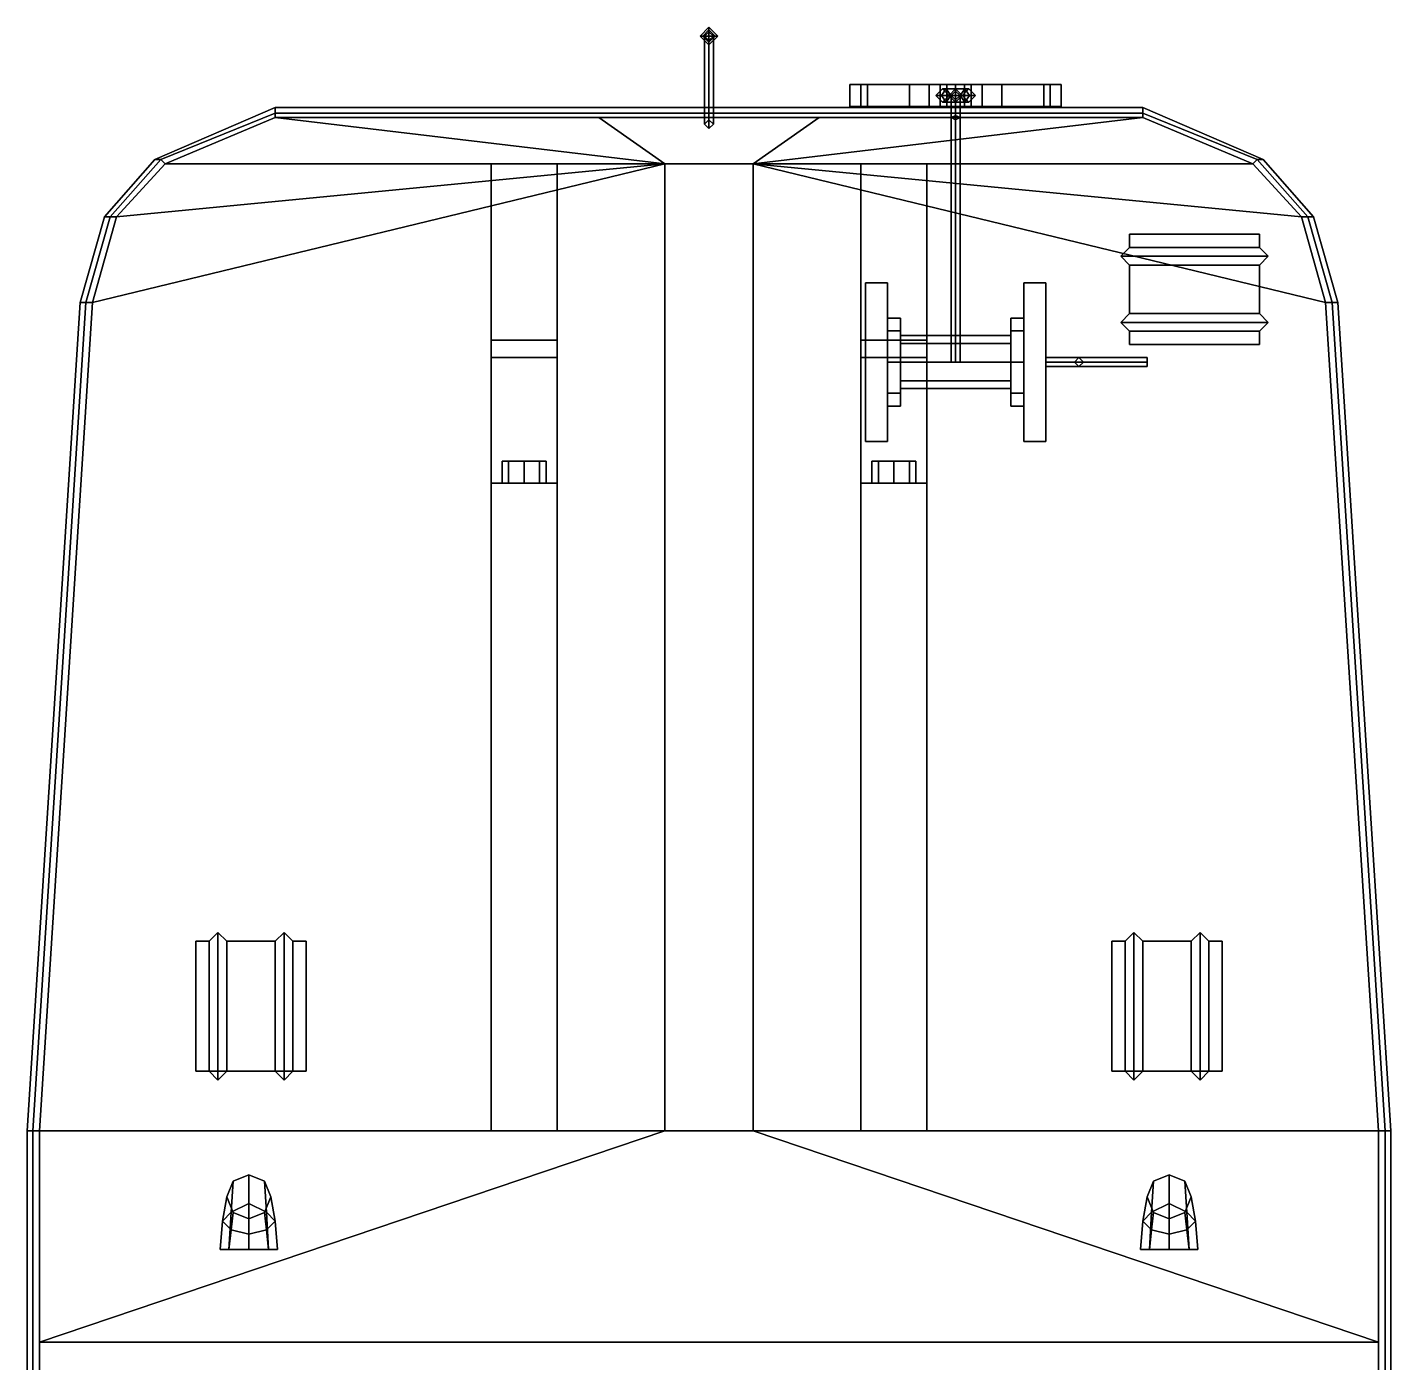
# Model space of a CAD drawing. Extents: x -3.1 to 3.1, y -9 to 10.
# Drawn here: x -3.1 to 3.1, y 3.9 to 9.96 of the extents above; entities that cross this region are included whole.
import ezdxf

# ---------------------------------------------------------------- set-up
doc = ezdxf.new("R2010")
doc.units = 0
doc.layers.get('0').update_dxf_attribs({"linetype": 'CONTINUOUS'})

msp = doc.modelspace()

# ---------------------------------------------------------------- linework, layer by layer
for points in [[(0, 9.9483, 4.1983), (0, 9.96, 4.17), (-0.04, 9.92, 4.17), (-0.0283, 9.92, 4.1983)], [(0, 9.96, 4.17), (0, 9.9483, 4.1417), (-0.0283, 9.92, 4.1417), (-0.04, 9.92, 4.17)], [(-0.0283, 9.92, 4.1983), (-0.04, 9.92, 4.17), (0, 9.88, 4.17), (0, 9.8917, 4.1983)], [(-0.04, 9.92, 4.17), (-0.0283, 9.92, 4.1417), (0, 9.8917, 4.1417), (0, 9.88, 4.17)], [(0, 9.92, 4.21), (0, 9.9483, 4.1983), (-0.0283, 9.92, 4.1983), (0, 9.92, 4.21)], [(0, 9.9483, 4.1417), (0, 9.92, 4.13), (0, 9.92, 4.13), (-0.0283, 9.92, 4.1417)], [(0, 9.92, 4.21), (-0.0283, 9.92, 4.1983), (0, 9.8917, 4.1983), (0, 9.92, 4.21)], [(-0.0283, 9.92, 4.1417), (0, 9.92, 4.13), (0, 9.92, 4.13), (0, 9.8917, 4.1417)], [(0, 9.54, 1.99), (-0.02, 9.52, 1.99), (-0.02, 9.92, 4.14), (0, 9.94, 4.14)], [(-0.02, 9.52, 1.99), (0, 9.5, 1.99), (0, 9.9, 4.14), (-0.02, 9.92, 4.14)], [(0.0283, 9.92, 4.1983), (0.04, 9.92, 4.17), (0, 9.96, 4.17), (0, 9.9483, 4.1983)], [(0.04, 9.92, 4.17), (0.0283, 9.92, 4.1417), (0, 9.9483, 4.1417), (0, 9.96, 4.17)], [(0, 9.92, 4.21), (0.0283, 9.92, 4.1983), (0, 9.9483, 4.1983), (0, 9.92, 4.21)], [(0.0283, 9.92, 4.1417), (0, 9.92, 4.13), (0, 9.92, 4.13), (0, 9.9483, 4.1417)], [(0.02, 9.52, 1.99), (0, 9.54, 1.99), (0, 9.94, 4.14), (0.02, 9.92, 4.14)], [(0, 9.5, 1.99), (0.02, 9.52, 1.99), (0.02, 9.92, 4.14), (0, 9.9, 4.14)], [(0, 9.92, 4.21), (0, 9.8917, 4.1983), (0.0283, 9.92, 4.1983), (0, 9.92, 4.21)], [(0, 9.8917, 4.1983), (0, 9.88, 4.17), (0.04, 9.92, 4.17), (0.0283, 9.92, 4.1983)], [(0, 9.88, 4.17), (0, 9.8917, 4.1417), (0.0283, 9.92, 4.1417), (0.04, 9.92, 4.17)], [(0, 9.8917, 4.1417), (0, 9.92, 4.13), (0, 9.92, 4.13), (0.0283, 9.92, 4.1417)], [(0.69, 9.7, 0.13), (1, 9.7, -0.04), (0.72, 9.7, -0.06), (0.64, 9.7, 0.13)], [(0.64, 9.6, 0.13), (0.69, 9.6, 0.13), (0.69, 9.7, 0.13), (0.64, 9.7, 0.13)], [(0.64, 9.7, 0.13), (0.72, 9.7, -0.06), (0.72, 9.6, -0.06), (0.64, 9.6, 0.13)], [(0.69, 9.6, 0.13), (1, 9.6, -0.04), (1, 9.7, -0.04), (0.69, 9.7, 0.13)], [(1, 9.7, -0.04), (1.12, 9.7, -0.23), (0.91, 9.7, -0.19), (0.72, 9.7, -0.06)], [(0.72, 9.7, -0.06), (0.91, 9.7, -0.19), (0.91, 9.6, -0.19), (0.72, 9.6, -0.06)], [(0.91, 9.7, -0.19), (1.12, 9.7, -0.23), (1.12, 9.6, -0.23), (0.91, 9.6, -0.19)], [(1.05, 9.7, 0.06), (1.12, 9.7, -0.23), (1.12, 9.7, -0.23), (1, 9.7, -0.04)], [(1, 9.6, -0.04), (1.05, 9.6, 0.06), (1.05, 9.7, 0.06), (1, 9.7, -0.04)], [(1.0776, 9.68, 1.0976), (1.0564, 9.65, 1.0764), (1.03, 9.65, 1.14), (1.06, 9.68, 1.14)], [(1.06, 9.68, 1.14), (1.03, 9.65, 1.14), (1.0564, 9.65, 1.2036), (1.0776, 9.68, 1.1824)], [(1.19, 9.7, 0.8), (1.19, 9.7, 0.06), (1.05, 9.7, 0.06), (1.05, 9.7, 0.8)], [(1.05, 9.7, 0.8), (1.05, 9.7, 0.06), (1.05, 9.6, 0.06), (1.05, 9.6, 0.8)], [(1.08, 9.7, 0.99), (1.05, 9.7, 0.8), (1.05, 9.6, 0.8), (1.08, 9.6, 0.99)], [(1.19, 9.7, 0.06), (1.12, 9.7, -0.23), (1.12, 9.7, -0.23), (1.05, 9.7, 0.06)], [(1.16, 9.7, 0.99), (1.19, 9.7, 0.8), (1.05, 9.7, 0.8), (1.08, 9.7, 0.99)], [(1.12, 9.68, 1.08), (1.09, 9.65, 1.0624), (1.0564, 9.65, 1.0764), (1.0776, 9.68, 1.0976)], [(1.0776, 9.68, 1.1824), (1.0564, 9.65, 1.2036), (1.12, 9.65, 1.23), (1.12, 9.68, 1.2)], [(1.0988, 9.65, 1.1188), (1.0776, 9.68, 1.0976), (1.06, 9.68, 1.14), (1.09, 9.65, 1.14)], [(1.09, 9.65, 1.14), (1.06, 9.68, 1.14), (1.0776, 9.68, 1.1824), (1.0988, 9.65, 1.1612)], [(1.12, 9.65, 1.11), (1.12, 9.68, 1.08), (1.0776, 9.68, 1.0976), (1.0988, 9.65, 1.1188)], [(1.0988, 9.65, 1.1612), (1.0776, 9.68, 1.1824), (1.12, 9.68, 1.2), (1.12, 9.65, 1.17)], [(1.08, 9.6, 0.99), (1.12, 9.6, 0.99), (1.12, 9.7, 0.99), (1.08, 9.7, 0.99)], [(1.12, 9.68, 0.99), (1.09, 9.65, 0.99), (1.09, 9.65, 1.0624), (1.12, 9.68, 1.08)], [(1.12, 9.67, 1.21), (1.1, 9.65, 1.2217), (1.1, 9.65, 1.3), (1.12, 9.67, 1.3)], [(1.12, 9.67, 1.3), (1.1, 9.65, 1.3), (1.1, 9.55, 1.52), (1.12, 9.56, 1.54)], [(1.12, 9.7, -0.23), (1.12, 9.7, -0.23), (1.19, 9.7, 0.06), (1.24, 9.7, -0.04)], [(1.33, 9.7, -0.19), (1.12, 9.7, -0.23), (1.24, 9.7, -0.04), (1.52, 9.7, -0.06)], [(1.33, 9.6, -0.19), (1.12, 9.6, -0.23), (1.12, 9.7, -0.23), (1.33, 9.7, -0.19)], [(1.16, 9.7, 0.99), (1.12, 9.7, 0.99), (1.12, 9.6, 0.99), (1.16, 9.6, 0.99)], [(1.15, 9.65, 0.99), (1.12, 9.68, 0.99), (1.12, 9.68, 1.08), (1.15, 9.65, 1.0624)], [(1.1412, 9.65, 1.1188), (1.1624, 9.68, 1.0976), (1.12, 9.68, 1.08), (1.12, 9.65, 1.11)], [(1.1624, 9.68, 1.0976), (1.1836, 9.65, 1.0764), (1.15, 9.65, 1.0624), (1.12, 9.68, 1.08)], [(1.12, 9.65, 1.17), (1.12, 9.68, 1.2), (1.1624, 9.68, 1.1824), (1.1412, 9.65, 1.1612)], [(1.12, 9.68, 1.2), (1.12, 9.65, 1.23), (1.1836, 9.65, 1.2036), (1.1624, 9.68, 1.1824)], [(1.14, 9.65, 1.2217), (1.12, 9.67, 1.21), (1.12, 9.67, 1.3), (1.14, 9.65, 1.3)], [(1.14, 9.65, 1.3), (1.12, 9.67, 1.3), (1.12, 9.56, 1.54), (1.14, 9.55, 1.52)], [(1.15, 9.65, 1.14), (1.18, 9.68, 1.14), (1.1624, 9.68, 1.0976), (1.1412, 9.65, 1.1188)], [(1.1412, 9.65, 1.1612), (1.1624, 9.68, 1.1824), (1.18, 9.68, 1.14), (1.15, 9.65, 1.14)], [(1.16, 9.6, 0.99), (1.19, 9.6, 0.8), (1.19, 9.7, 0.8), (1.16, 9.7, 0.99)], [(1.18, 9.68, 1.14), (1.21, 9.65, 1.14), (1.1836, 9.65, 1.0764), (1.1624, 9.68, 1.0976)], [(1.1624, 9.68, 1.1824), (1.1836, 9.65, 1.2036), (1.21, 9.65, 1.14), (1.18, 9.68, 1.14)], [(1.19, 9.6, 0.8), (1.19, 9.6, 0.06), (1.19, 9.7, 0.06), (1.19, 9.7, 0.8)], [(1.24, 9.7, -0.04), (1.19, 9.7, 0.06), (1.19, 9.6, 0.06), (1.24, 9.6, -0.04)], [(1.55, 9.7, 0.13), (1.24, 9.7, -0.04), (1.24, 9.6, -0.04), (1.55, 9.6, 0.13)], [(1.52, 9.7, -0.06), (1.24, 9.7, -0.04), (1.55, 9.7, 0.13), (1.6, 9.7, 0.13)], [(1.52, 9.6, -0.06), (1.33, 9.6, -0.19), (1.33, 9.7, -0.19), (1.52, 9.7, -0.06)], [(1.6, 9.6, 0.13), (1.52, 9.6, -0.06), (1.52, 9.7, -0.06), (1.6, 9.7, 0.13)], [(1.6, 9.7, 0.13), (1.55, 9.7, 0.13), (1.55, 9.6, 0.13), (1.6, 9.6, 0.13)], [(0.72, 9.6, -0.06), (1, 9.6, -0.04), (0.69, 9.6, 0.13), (0.64, 9.6, 0.13)], [(0.91, 9.6, -0.19), (1.12, 9.6, -0.23), (1, 9.6, -0.04), (0.72, 9.6, -0.06)], [(1.12, 9.6, -0.23), (1.12, 9.6, -0.23), (1.05, 9.6, 0.06), (1, 9.6, -0.04)], [(1.0564, 9.65, 1.0764), (1.0776, 9.62, 1.0976), (1.06, 9.62, 1.14), (1.03, 9.65, 1.14)], [(1.03, 9.65, 1.14), (1.06, 9.62, 1.14), (1.0776, 9.62, 1.1824), (1.0564, 9.65, 1.2036)], [(1.05, 9.6, 0.06), (1.19, 9.6, 0.06), (1.19, 9.6, 0.8), (1.05, 9.6, 0.8)], [(1.12, 9.6, -0.23), (1.12, 9.6, -0.23), (1.19, 9.6, 0.06), (1.05, 9.6, 0.06)], [(1.05, 9.6, 0.8), (1.19, 9.6, 0.8), (1.16, 9.6, 0.99), (1.08, 9.6, 0.99)], [(1.09, 9.65, 1.0624), (1.12, 9.62, 1.08), (1.0776, 9.62, 1.0976), (1.0564, 9.65, 1.0764)], [(1.0564, 9.65, 1.2036), (1.0776, 9.62, 1.1824), (1.12, 9.62, 1.2), (1.12, 9.65, 1.23)], [(1.0776, 9.62, 1.0976), (1.0988, 9.65, 1.1188), (1.09, 9.65, 1.14), (1.06, 9.62, 1.14)], [(1.06, 9.62, 1.14), (1.09, 9.65, 1.14), (1.0988, 9.65, 1.1612), (1.0776, 9.62, 1.1824)], [(1.12, 9.62, 1.08), (1.12, 9.65, 1.11), (1.0988, 9.65, 1.1188), (1.0776, 9.62, 1.0976)], [(1.0776, 9.62, 1.1824), (1.0988, 9.65, 1.1612), (1.12, 9.65, 1.17), (1.12, 9.62, 1.2)], [(1.09, 9.65, 0.99), (1.12, 9.62, 0.99), (1.12, 9.62, 1.08), (1.09, 9.65, 1.0624)], [(1.1, 9.65, 1.2217), (1.12, 9.63, 1.21), (1.12, 9.63, 1.3), (1.1, 9.65, 1.3)], [(1.1, 9.65, 1.3), (1.12, 9.63, 1.3), (1.12, 9.54, 1.5), (1.1, 9.55, 1.52)], [(1.12, 9.62, 0.99), (1.15, 9.65, 0.99), (1.15, 9.65, 1.0624), (1.12, 9.62, 1.08)], [(1.1624, 9.62, 1.0976), (1.1412, 9.65, 1.1188), (1.12, 9.65, 1.11), (1.12, 9.62, 1.08)], [(1.1836, 9.65, 1.0764), (1.1624, 9.62, 1.0976), (1.12, 9.62, 1.08), (1.15, 9.65, 1.0624)], [(1.12, 9.62, 1.2), (1.12, 9.65, 1.17), (1.1412, 9.65, 1.1612), (1.1624, 9.62, 1.1824)], [(1.12, 9.65, 1.23), (1.12, 9.62, 1.2), (1.1624, 9.62, 1.1824), (1.1836, 9.65, 1.2036)], [(1.12, 9.63, 1.21), (1.14, 9.65, 1.2217), (1.14, 9.65, 1.3), (1.12, 9.63, 1.3)], [(1.12, 9.63, 1.3), (1.14, 9.65, 1.3), (1.14, 9.55, 1.52), (1.12, 9.54, 1.5)], [(1.19, 9.6, 0.06), (1.12, 9.6, -0.23), (1.12, 9.6, -0.23), (1.24, 9.6, -0.04)], [(1.24, 9.6, -0.04), (1.12, 9.6, -0.23), (1.33, 9.6, -0.19), (1.52, 9.6, -0.06)], [(1.18, 9.62, 1.14), (1.15, 9.65, 1.14), (1.1412, 9.65, 1.1188), (1.1624, 9.62, 1.0976)], [(1.1624, 9.62, 1.1824), (1.1412, 9.65, 1.1612), (1.15, 9.65, 1.14), (1.18, 9.62, 1.14)], [(1.21, 9.65, 1.14), (1.18, 9.62, 1.14), (1.1624, 9.62, 1.0976), (1.1836, 9.65, 1.0764)], [(1.1836, 9.65, 1.2036), (1.1624, 9.62, 1.1824), (1.18, 9.62, 1.14), (1.21, 9.65, 1.14)], [(1.55, 9.6, 0.13), (1.24, 9.6, -0.04), (1.52, 9.6, -0.06), (1.6, 9.6, 0.13)], [(-1.97, 9.596, 0.465), (-1.97, 9.57, 0.45), (-2.49, 9.36, 0.45), (-2.516, 9.36, 0.465)], [(-1.97, 9.596, 0.495), (-1.97, 9.596, 0.465), (-2.516, 9.36, 0.465), (-2.516, 9.36, 0.495)], [(-1.97, 9.57, 0.51), (-1.97, 9.596, 0.495), (-2.516, 9.36, 0.495), (-2.49, 9.36, 0.51)], [(-1.97, 9.57, 0.45), (-1.97, 9.55, 0.45), (-2.47, 9.34, 0.45), (-2.49, 9.36, 0.45)], [(-1.97, 9.55, 0.51), (-1.97, 9.57, 0.51), (-2.49, 9.36, 0.51), (-2.47, 9.34, 0.51)], [(-1.97, 9.55, 0.45), (-1.97, 9.55), (-2.47, 9.34), (-2.47, 9.34, 0.45)], [(-1.97, 9.55), (-0.2, 9.34, -0.21), (-0.2, 9.34, -0.21), (-2.47, 9.34)], [(-1.97, 9.55, 0.56), (-1.97, 9.55, 0.51), (-2.47, 9.34, 0.51), (-2.47, 9.34, 0.56)], [(1.97, 9.57, 0.51), (1.97, 9.596, 0.495), (-1.97, 9.596, 0.495), (-1.97, 9.57, 0.51)], [(1.97, 9.596, 0.495), (1.97, 9.596, 0.465), (-1.97, 9.596, 0.465), (-1.97, 9.596, 0.495)], [(1.97, 9.596, 0.465), (1.97, 9.57, 0.45), (-1.97, 9.57, 0.45), (-1.97, 9.596, 0.465)], [(1.97, 9.57, 0.45), (1.97, 9.55, 0.45), (-1.97, 9.55, 0.45), (-1.97, 9.57, 0.45)], [(1.97, 9.55, 0.51), (1.97, 9.57, 0.51), (-1.97, 9.57, 0.51), (-1.97, 9.55, 0.51)], [(1.97, 9.55, 0.45), (1.97, 9.55), (-1.97, 9.55), (-1.97, 9.55, 0.45)], [(1.97, 9.55), (0.5, 9.55, -0.14), (-0.5, 9.55, -0.14), (-1.97, 9.55)], [(-0.5, 9.55, -0.14), (-0.2, 9.34, -0.21), (-1.97, 9.55)], [(1.97, 9.55, 0.56), (1.97, 9.55, 0.51), (-1.97, 9.55, 0.51), (-1.97, 9.55, 0.56)], [(0.5, 9.55, -0.14), (0.2, 9.34, -0.21), (-0.2, 9.34, -0.21), (-0.5, 9.55, -0.14)], [(1.97, 9.55), (1.97, 9.55), (0.2, 9.34, -0.21), (0.5, 9.55, -0.14)], [(0.2, 9.34, -0.21), (0.2, 9.34, -0.21), (1.97, 9.55), (2.47, 9.34)], [(1.12, 9.56, 1.54), (1.1, 9.55, 1.52), (1.1, 8.44, 1.61), (1.12, 8.44, 1.63)], [(1.1, 9.55, 1.52), (1.12, 9.54, 1.5), (1.12, 8.44, 1.59), (1.1, 8.44, 1.61)], [(1.14, 9.55, 1.52), (1.12, 9.56, 1.54), (1.12, 8.44, 1.63), (1.14, 8.44, 1.61)], [(1.12, 9.54, 1.5), (1.14, 9.55, 1.52), (1.14, 8.44, 1.61), (1.12, 8.44, 1.59)], [(1.97, 9.57, 0.45), (1.97, 9.596, 0.465), (2.516, 9.36, 0.465), (2.49, 9.36, 0.45)], [(1.97, 9.596, 0.465), (1.97, 9.596, 0.495), (2.516, 9.36, 0.495), (2.516, 9.36, 0.465)], [(1.97, 9.596, 0.495), (1.97, 9.57, 0.51), (2.49, 9.36, 0.51), (2.516, 9.36, 0.495)], [(2.47, 9.34, 0.45), (1.97, 9.55, 0.45), (1.97, 9.57, 0.45), (2.49, 9.36, 0.45)], [(1.97, 9.57, 0.51), (1.97, 9.55, 0.51), (2.47, 9.34, 0.51), (2.49, 9.36, 0.51)], [(2.47, 9.34), (1.97, 9.55), (1.97, 9.55, 0.45), (2.47, 9.34, 0.45)], [(2.47, 9.34, 0.56), (2.47, 9.34, 0.51), (1.97, 9.55, 0.51), (1.97, 9.55, 0.56)], [(-2.49, 9.36, 0.51), (-2.516, 9.36, 0.495), (-2.746, 9.1, 0.495), (-2.72, 9.1, 0.51)], [(-2.516, 9.36, 0.495), (-2.516, 9.36, 0.465), (-2.746, 9.1, 0.465), (-2.746, 9.1, 0.495)], [(-2.516, 9.36, 0.465), (-2.49, 9.36, 0.45), (-2.72, 9.1, 0.45), (-2.746, 9.1, 0.465)], [(-2.47, 9.34, 0.45), (-2.69, 9.1, 0.45), (-2.72, 9.1, 0.45), (-2.49, 9.36, 0.45)], [(-2.47, 9.34, 0.51), (-2.49, 9.36, 0.51), (-2.72, 9.1, 0.51), (-2.69, 9.1, 0.51)], [(2.72, 9.1, 0.45), (2.69, 9.1, 0.45), (2.47, 9.34, 0.45), (2.49, 9.36, 0.45)], [(2.69, 9.1, 0.51), (2.72, 9.1, 0.51), (2.49, 9.36, 0.51), (2.47, 9.34, 0.51)], [(2.516, 9.36, 0.495), (2.49, 9.36, 0.51), (2.72, 9.1, 0.51), (2.746, 9.1, 0.495)], [(2.49, 9.36, 0.45), (2.516, 9.36, 0.465), (2.746, 9.1, 0.465), (2.72, 9.1, 0.45)], [(2.516, 9.36, 0.465), (2.516, 9.36, 0.495), (2.746, 9.1, 0.495), (2.746, 9.1, 0.465)], [(-0.2, 9.34, -0.21), (-0.2, 4.95, -0.68), (-3.04, 4.95, -0.54), (-2.8, 8.71)], [(-2.69, 9.1), (-0.2, 9.34, -0.21), (-0.2, 9.34, -0.21), (-2.8, 8.71)], [(-2.47, 9.34), (-2.69, 9.1), (-2.69, 9.1, 0.45), (-2.47, 9.34, 0.45)], [(-0.2, 9.34, -0.21), (-0.2, 9.34, -0.21), (-2.69, 9.1), (-2.47, 9.34)], [(-2.47, 9.34, 0.56), (-2.47, 9.34, 0.51), (-2.69, 9.1, 0.51), (-2.69, 9.1, 0.56)], [(-0.99, 8.54, -0.62), (-0.99, 9.34, -0.6), (-0.69, 9.34, -0.6), (-0.69, 8.54, -0.62)], [(-0.99, 9.34, -0.21), (-0.99, 9.34, -0.6), (-0.99, 8.54, -0.62), (-0.99, 8.54)], [(-0.69, 9.34, -0.21), (-0.69, 9.34, -0.6), (-0.99, 9.34, -0.6), (-0.99, 9.34, -0.21)], [(-0.69, 8.54, -0.62), (-0.69, 9.34, -0.6), (-0.69, 9.34, -0.21), (-0.69, 8.54)], [(0.2, 9.34, -0.21), (0.2, 4.95, -0.68), (-0.2, 4.95, -0.68), (-0.2, 9.34, -0.21)], [(2.8, 8.71), (3.04, 4.95, -0.54), (0.2, 4.95, -0.68), (0.2, 9.34, -0.21)], [(2.69, 9.1), (0.2, 9.34, -0.21), (0.2, 9.34, -0.21), (2.47, 9.34)], [(0.2, 9.34, -0.21), (0.2, 9.34, -0.21), (2.69, 9.1), (2.8, 8.71)], [(0.69, 9.34, -0.21), (0.69, 9.34, -0.6), (0.69, 8.54, -0.62), (0.69, 8.54)], [(0.69, 8.54, -0.62), (0.69, 9.34, -0.6), (0.99, 9.34, -0.6), (0.99, 8.54, -0.62)], [(0.99, 9.34, -0.21), (0.99, 9.34, -0.6), (0.69, 9.34, -0.6), (0.69, 9.34, -0.21)], [(0.99, 8.54, -0.62), (0.99, 9.34, -0.6), (0.99, 9.34, -0.21), (0.99, 8.54)], [(2.69, 9.1, 0.45), (2.69, 9.1), (2.47, 9.34), (2.47, 9.34, 0.45)], [(2.69, 9.1, 0.56), (2.69, 9.1, 0.51), (2.47, 9.34, 0.51), (2.47, 9.34, 0.56)], [(-2.746, 9.1, 0.465), (-2.72, 9.1, 0.45), (-2.83, 8.71, 0.45), (-2.856, 8.71, 0.465)], [(-2.746, 9.1, 0.495), (-2.746, 9.1, 0.465), (-2.856, 8.71, 0.465), (-2.856, 8.71, 0.495)], [(-2.72, 9.1, 0.51), (-2.746, 9.1, 0.495), (-2.856, 8.71, 0.495), (-2.83, 8.71, 0.51)], [(-2.72, 9.1, 0.45), (-2.69, 9.1, 0.45), (-2.8, 8.71, 0.45), (-2.83, 8.71, 0.45)], [(-2.69, 9.1, 0.51), (-2.72, 9.1, 0.51), (-2.83, 8.71, 0.51), (-2.8, 8.71, 0.51)], [(-2.69, 9.1, 0.45), (-2.69, 9.1), (-2.8, 8.71), (-2.8, 8.71, 0.45)], [(-2.69, 9.1, 0.56), (-2.69, 9.1, 0.51), (-2.8, 8.71, 0.51), (-2.8, 8.71, 0.56)], [(2.8, 8.71), (2.69, 9.1), (2.69, 9.1, 0.45), (2.8, 8.71, 0.45)], [(2.8, 8.71, 0.45), (2.69, 9.1, 0.45), (2.72, 9.1, 0.45), (2.83, 8.71, 0.45)], [(2.72, 9.1, 0.51), (2.69, 9.1, 0.51), (2.8, 8.71, 0.51), (2.83, 8.71, 0.51)], [(2.69, 9.1, 0.51), (2.69, 9.1, 0.56), (2.8, 8.71, 0.56), (2.8, 8.71, 0.51)], [(2.72, 9.1, 0.45), (2.746, 9.1, 0.465), (2.856, 8.71, 0.465), (2.83, 8.71, 0.45)], [(2.746, 9.1, 0.495), (2.72, 9.1, 0.51), (2.83, 8.71, 0.51), (2.856, 8.71, 0.495)], [(2.746, 9.1, 0.465), (2.746, 9.1, 0.495), (2.856, 8.71, 0.495), (2.856, 8.71, 0.465)], [(1.91, 8.96, 0.58), (2.5, 8.96, 0.58), (2.5, 9.02, 0.58), (1.91, 9.02, 0.58)], [(1.91, 9.02, 0.58), (1.91, 9.02, 0.56), (1.91, 8.96, 0.56), (1.91, 8.96, 0.58)], [(2.5, 9.02, 0.58), (2.5, 9.02, 0.56), (1.91, 9.02, 0.56), (1.91, 9.02, 0.58)], [(2.5, 8.96, 0.58), (2.5, 8.96, 0.56), (2.5, 9.02, 0.56), (2.5, 9.02, 0.58)], [(1.91, 8.96, 0.58), (1.87, 8.92, 0.6), (2.54, 8.92, 0.6), (2.5, 8.96, 0.58)], [(1.91, 8.96, 0.56), (1.87, 8.92, 0.56), (1.87, 8.92, 0.6), (1.91, 8.96, 0.58)], [(1.87, 8.92, 0.6), (1.91, 8.88, 0.58), (2.5, 8.88, 0.58), (2.54, 8.92, 0.6)], [(1.87, 8.92, 0.56), (1.91, 8.88, 0.56), (1.91, 8.88, 0.58), (1.87, 8.92, 0.6)], [(2.54, 8.92, 0.56), (2.5, 8.96, 0.56), (2.5, 8.96, 0.58), (2.54, 8.92, 0.6)], [(2.5, 8.88, 0.56), (2.54, 8.92, 0.56), (2.54, 8.92, 0.6), (2.5, 8.88, 0.58)], [(1.91, 8.66, 0.58), (2.5, 8.66, 0.58), (2.5, 8.88, 0.58), (1.91, 8.88, 0.58)], [(1.91, 8.88, 0.58), (1.91, 8.88, 0.56), (1.91, 8.66, 0.56), (1.91, 8.66, 0.58)], [(2.5, 8.66, 0.58), (2.5, 8.66, 0.56), (2.5, 8.88, 0.56), (2.5, 8.88, 0.58)], [(0.81, 8.08, 1.88), (0.81, 8.8, 1.88), (0.71, 8.8, 1.88), (0.71, 8.08, 1.88)], [(0.81, 8.8, 1.88), (0.81, 8.8, 0.56), (0.71, 8.8, 0.56), (0.71, 8.8, 1.88)], [(0.71, 8.8, 1.88), (0.71, 8.8, 0.56), (0.71, 8.08, 0.56), (0.71, 8.08, 1.88)], [(0.81, 8.8, 0.56), (0.81, 8.44, 1.31), (0.81, 8.44, 1.31), (0.81, 8.08, 0.56)], [(0.81, 8.8, 1.88), (0.81, 8.08, 1.88), (0.81, 8.08, 1.88), (0.81, 8.44, 1.71)], [(0.81, 8.8, 1.88), (0.81, 8.44, 1.71), (0.81, 8.44, 1.71), (0.81, 8.5814, 1.6514)], [(0.81, 8.8, 1.88), (0.81, 8.5814, 1.6514), (0.81, 8.5814, 1.6514), (0.81, 8.64, 1.51)], [(0.81, 8.8, 1.88), (0.81, 8.64, 1.51), (0.81, 8.64, 1.51), (0.81, 8.8, 0.56)], [(0.81, 8.64, 1.51), (0.81, 8.5814, 1.3686), (0.81, 8.5814, 1.3686), (0.81, 8.8, 0.56)], [(0.81, 8.5814, 1.3686), (0.81, 8.44, 1.31), (0.81, 8.44, 1.31), (0.81, 8.8, 0.56)], [(1.43, 8.64, 1.51), (1.43, 8.8, 1.88), (1.43, 8.8, 1.88), (1.43, 8.8, 0.56)], [(1.43, 8.5814, 1.3686), (1.43, 8.64, 1.51), (1.43, 8.64, 1.51), (1.43, 8.8, 0.56)], [(1.43, 8.8, 0.56), (1.43, 8.8, 1.88), (1.53, 8.8, 1.88), (1.53, 8.8, 0.56)], [(1.43, 8.44, 1.31), (1.43, 8.5814, 1.3686), (1.43, 8.5814, 1.3686), (1.43, 8.8, 0.56)], [(1.43, 8.08, 0.56), (1.43, 8.44, 1.31), (1.43, 8.44, 1.31), (1.43, 8.8, 0.56)], [(1.43, 8.08, 1.88), (1.43, 8.8, 1.88), (1.43, 8.8, 1.88), (1.43, 8.44, 1.71)], [(1.43, 8.44, 1.71), (1.43, 8.8, 1.88), (1.43, 8.8, 1.88), (1.43, 8.5814, 1.6514)], [(1.43, 8.5814, 1.6514), (1.43, 8.8, 1.88), (1.43, 8.8, 1.88), (1.43, 8.64, 1.51)], [(1.43, 8.8, 1.88), (1.43, 8.08, 1.88), (1.53, 8.08, 1.88), (1.53, 8.8, 1.88)], [(1.53, 8.08, 1.88), (1.53, 8.08, 0.56), (1.53, 8.8, 0.56), (1.53, 8.8, 1.88)], [(-2.856, 8.71, 0.465), (-2.83, 8.71, 0.45), (-3.07, 4.95, 0.45), (-3.096, 4.95, 0.465)], [(-2.856, 8.71, 0.495), (-2.856, 8.71, 0.465), (-3.096, 4.95, 0.465), (-3.096, 4.95, 0.495)], [(-2.83, 8.71, 0.51), (-2.856, 8.71, 0.495), (-3.096, 4.95, 0.495), (-3.07, 4.95, 0.51)], [(-2.83, 8.71, 0.45), (-2.8, 8.71, 0.45), (-3.04, 4.95, 0.45), (-3.07, 4.95, 0.45)], [(-2.8, 8.71, 0.51), (-2.83, 8.71, 0.51), (-3.07, 4.95, 0.51), (-3.04, 4.95, 0.51)], [(-2.8, 8.71), (-3.04, 4.95), (-3.04, 4.95, 0.45), (-2.8, 8.71, 0.45)], [(-2.8, 8.71), (-2.8, 8.71), (-3.04, 4.95, -0.54), (-3.04, 4.95)], [(-2.8, 8.71, 0.56), (-2.8, 8.71, 0.51), (-3.04, 4.95, 0.51), (-3.04, 4.95, 0.56)], [(3.04, 4.95, 0.45), (3.04, 4.95), (2.8, 8.71), (2.8, 8.71, 0.45)], [(3.04, 4.95), (3.04, 4.95, -0.54), (2.8, 8.71)], [(3.07, 4.95, 0.45), (3.04, 4.95, 0.45), (2.8, 8.71, 0.45), (2.83, 8.71, 0.45)], [(3.04, 4.95, 0.56), (3.04, 4.95, 0.51), (2.8, 8.71, 0.51), (2.8, 8.71, 0.56)], [(3.04, 4.95, 0.51), (3.07, 4.95, 0.51), (2.83, 8.71, 0.51), (2.8, 8.71, 0.51)], [(2.83, 8.71, 0.45), (2.856, 8.71, 0.465), (3.096, 4.95, 0.465), (3.07, 4.95, 0.45)], [(2.856, 8.71, 0.495), (2.83, 8.71, 0.51), (3.07, 4.95, 0.51), (3.096, 4.95, 0.495)], [(2.856, 8.71, 0.465), (2.856, 8.71, 0.495), (3.096, 4.95, 0.495), (3.096, 4.95, 0.465)], [(0.87, 8.5814, 1.6514), (0.87, 8.64, 1.51), (0.81, 8.64, 1.51), (0.81, 8.5814, 1.6514)], [(0.87, 8.64, 1.51), (0.87, 8.5814, 1.3686), (0.81, 8.5814, 1.3686), (0.81, 8.64, 1.51)], [(0.87, 8.5249, 1.5949), (0.87, 8.56, 1.51), (0.87, 8.64, 1.51), (0.87, 8.5814, 1.6514)], [(0.87, 8.56, 1.51), (0.87, 8.5249, 1.4251), (0.87, 8.5814, 1.3686), (0.87, 8.64, 1.51)], [(1.37, 8.5249, 1.4251), (1.37, 8.56, 1.51), (1.37, 8.64, 1.51), (1.37, 8.5814, 1.3686)], [(1.37, 8.5814, 1.3686), (1.37, 8.64, 1.51), (1.43, 8.64, 1.51), (1.43, 8.5814, 1.3686)], [(1.37, 8.56, 1.51), (1.37, 8.5249, 1.5949), (1.37, 8.5814, 1.6514), (1.37, 8.64, 1.51)], [(1.37, 8.64, 1.51), (1.37, 8.5814, 1.6514), (1.43, 8.5814, 1.6514), (1.43, 8.64, 1.51)], [(1.91, 8.66, 0.56), (1.87, 8.62, 0.56), (1.87, 8.62, 0.6), (1.91, 8.66, 0.58)], [(1.91, 8.66, 0.58), (1.87, 8.62, 0.6), (2.54, 8.62, 0.6), (2.5, 8.66, 0.58)], [(1.87, 8.62, 0.56), (1.91, 8.58, 0.56), (1.91, 8.58, 0.58), (1.87, 8.62, 0.6)], [(1.87, 8.62, 0.6), (1.91, 8.58, 0.58), (2.5, 8.58, 0.58), (2.54, 8.62, 0.6)], [(2.54, 8.62, 0.56), (2.5, 8.66, 0.56), (2.5, 8.66, 0.58), (2.54, 8.62, 0.6)], [(2.5, 8.58, 0.56), (2.54, 8.62, 0.56), (2.54, 8.62, 0.6), (2.5, 8.58, 0.58)], [(0.87, 8.44, 1.71), (0.87, 8.5814, 1.6514), (0.81, 8.5814, 1.6514), (0.81, 8.44, 1.71)], [(0.87, 8.5814, 1.3686), (0.87, 8.44, 1.31), (0.81, 8.44, 1.31), (0.81, 8.5814, 1.3686)], [(0.87, 8.44, 1.63), (0.87, 8.5249, 1.5949), (0.87, 8.5814, 1.6514), (0.87, 8.44, 1.71)], [(0.87, 8.5249, 1.4251), (0.87, 8.44, 1.39), (0.87, 8.44, 1.31), (0.87, 8.5814, 1.3686)], [(1.37, 8.5249, 1.5949), (1.37, 8.56, 1.51), (0.87, 8.56, 1.51), (0.87, 8.5249, 1.5949)], [(1.37, 8.56, 1.51), (1.37, 8.5249, 1.4251), (0.87, 8.5249, 1.4251), (0.87, 8.56, 1.51)], [(1.37, 8.44, 1.39), (1.37, 8.5249, 1.4251), (1.37, 8.5814, 1.3686), (1.37, 8.44, 1.31)], [(1.37, 8.44, 1.31), (1.37, 8.5814, 1.3686), (1.43, 8.5814, 1.3686), (1.43, 8.44, 1.31)], [(1.37, 8.5249, 1.5949), (1.37, 8.44, 1.63), (1.37, 8.44, 1.71), (1.37, 8.5814, 1.6514)], [(1.37, 8.5814, 1.6514), (1.37, 8.44, 1.71), (1.43, 8.44, 1.71), (1.43, 8.5814, 1.6514)], [(1.91, 8.52, 0.58), (2.5, 8.52, 0.58), (2.5, 8.58, 0.58), (1.91, 8.58, 0.58)], [(1.91, 8.58, 0.58), (1.91, 8.58, 0.56), (1.91, 8.52, 0.56), (1.91, 8.52, 0.58)], [(2.5, 8.52, 0.58), (2.5, 8.52, 0.56), (2.5, 8.58, 0.56), (2.5, 8.58, 0.58)], [(-0.69, 8.54, -0.62), (-0.69, 8.54, -0.79), (-0.99, 8.54, -0.79), (-0.99, 8.54, -0.62)], [(-0.69, 8.54, -0.79), (-0.69, 7.89, -0.79), (-0.99, 7.89, -0.79), (-0.99, 8.54, -0.79)], [(-0.99, 8.54), (-0.99, 8.54, -0.79), (-0.99, 8.46, -0.69), (-0.99, 8.46)], [(-0.99, 8.54, -0.79), (-0.99, 7.89, -0.79), (-0.99, 7.89, -0.69), (-0.99, 8.46, -0.69)], [(-0.69, 8.46, -0.69), (-0.69, 8.54, -0.79), (-0.69, 8.54), (-0.69, 8.46)], [(-0.69, 7.89, -0.69), (-0.69, 7.89, -0.79), (-0.69, 8.54, -0.79), (-0.69, 8.46, -0.69)], [(0.69, 8.54, -0.79), (0.69, 7.89, -0.79), (0.69, 7.89, -0.69), (0.69, 8.46, -0.69)], [(0.99, 8.54, -0.79), (0.99, 7.89, -0.79), (0.69, 7.89, -0.79), (0.69, 8.54, -0.79)], [(0.69, 8.54), (0.69, 8.54, -0.79), (0.69, 8.46, -0.69), (0.69, 8.46)], [(0.99, 8.54, -0.62), (0.99, 8.54, -0.79), (0.69, 8.54, -0.79), (0.69, 8.54, -0.62)], [(1.37, 8.44, 1.63), (1.37, 8.5249, 1.5949), (0.87, 8.5249, 1.5949), (0.87, 8.44, 1.63)], [(1.37, 8.5249, 1.4251), (1.37, 8.44, 1.39), (0.87, 8.44, 1.39), (0.87, 8.5249, 1.4251)], [(0.99, 7.89, -0.69), (0.99, 7.89, -0.79), (0.99, 8.54, -0.79), (0.99, 8.46, -0.69)], [(0.99, 8.46, -0.69), (0.99, 8.54, -0.79), (0.99, 8.54), (0.99, 8.46)], [(1.91, 8.52, 0.56), (2.5, 8.52, 0.56), (2.5, 8.52, 0.58), (1.91, 8.52, 0.58)], [(-0.99, 8.46), (-0.99, 8.46, -0.69), (-0.69, 8.46, -0.69), (-0.69, 8.46)], [(-0.99, 8.46, -0.69), (-0.99, 7.89, -0.69), (-0.69, 7.89, -0.69), (-0.69, 8.46, -0.69)], [(0.69, 8.46, -0.69), (0.69, 7.89, -0.69), (0.99, 7.89, -0.69), (0.99, 8.46, -0.69)], [(0.69, 8.46), (0.69, 8.46, -0.69), (0.99, 8.46, -0.69), (0.99, 8.46)], [(0.87, 8.2986, 1.6514), (0.87, 8.44, 1.71), (0.81, 8.44, 1.71), (0.81, 8.2986, 1.6514)], [(0.87, 8.44, 1.31), (0.87, 8.2986, 1.3686), (0.81, 8.2986, 1.3686), (0.81, 8.44, 1.31)], [(0.81, 8.44, 1.31), (0.81, 8.2986, 1.3686), (0.81, 8.2986, 1.3686), (0.81, 8.08, 0.56)], [(0.81, 8.44, 1.71), (0.81, 8.08, 1.88), (0.81, 8.08, 1.88), (0.81, 8.2986, 1.6514)], [(1.37, 8.3551, 1.5949), (1.37, 8.44, 1.63), (0.87, 8.44, 1.63), (0.87, 8.3551, 1.5949)], [(1.37, 8.44, 1.39), (1.37, 8.3551, 1.4251), (0.87, 8.3551, 1.4251), (0.87, 8.44, 1.39)], [(0.87, 8.44, 1.39), (0.87, 8.3551, 1.4251), (0.87, 8.2986, 1.3686), (0.87, 8.44, 1.31)], [(0.87, 8.3551, 1.5949), (0.87, 8.44, 1.63), (0.87, 8.44, 1.71), (0.87, 8.2986, 1.6514)], [(1.37, 8.3551, 1.4251), (1.37, 8.44, 1.39), (1.37, 8.44, 1.31), (1.37, 8.2986, 1.3686)], [(1.37, 8.2986, 1.3686), (1.37, 8.44, 1.31), (1.43, 8.44, 1.31), (1.43, 8.2986, 1.3686)], [(1.37, 8.44, 1.63), (1.37, 8.3551, 1.5949), (1.37, 8.2986, 1.6514), (1.37, 8.44, 1.71)], [(1.37, 8.44, 1.71), (1.37, 8.2986, 1.6514), (1.43, 8.2986, 1.6514), (1.43, 8.44, 1.71)], [(1.43, 8.2986, 1.3686), (1.43, 8.44, 1.31), (1.43, 8.44, 1.31), (1.43, 8.08, 0.56)], [(1.43, 8.08, 1.88), (1.43, 8.44, 1.71), (1.43, 8.44, 1.71), (1.43, 8.2986, 1.6514)], [(1.7, 8.44, 1.53), (1.68, 8.46, 1.51), (1.53, 8.46, 1.51), (1.53, 8.44, 1.53)], [(1.68, 8.46, 1.51), (1.66, 8.44, 1.49), (1.53, 8.44, 1.49), (1.53, 8.46, 1.51)], [(1.68, 8.42, 1.51), (1.7, 8.44, 1.53), (1.53, 8.44, 1.53), (1.53, 8.42, 1.51)], [(1.66, 8.44, 1.49), (1.68, 8.42, 1.51), (1.53, 8.42, 1.51), (1.53, 8.44, 1.49)], [(1.68, 8.46, 1.14), (1.66, 8.44, 1.12), (1.66, 8.44, 1.49), (1.68, 8.46, 1.51)], [(1.99, 8.46, 1.14), (1.99, 8.44, 1.12), (1.66, 8.44, 1.12), (1.68, 8.46, 1.14)], [(1.66, 8.44, 1.12), (1.68, 8.42, 1.14), (1.68, 8.42, 1.51), (1.66, 8.44, 1.49)], [(1.99, 8.44, 1.12), (1.99, 8.42, 1.14), (1.68, 8.42, 1.14), (1.66, 8.44, 1.12)], [(1.7, 8.44, 1.16), (1.68, 8.46, 1.14), (1.68, 8.46, 1.51), (1.7, 8.44, 1.53)], [(1.99, 8.44, 1.16), (1.99, 8.46, 1.14), (1.68, 8.46, 1.14), (1.7, 8.44, 1.16)], [(1.68, 8.42, 1.14), (1.7, 8.44, 1.16), (1.7, 8.44, 1.53), (1.68, 8.42, 1.51)], [(1.99, 8.42, 1.14), (1.99, 8.44, 1.16), (1.7, 8.44, 1.16), (1.68, 8.42, 1.14)], [(1.99, 8.42, 1.14), (1.99, 8.44, 1.12), (1.99, 8.46, 1.14), (1.99, 8.44, 1.16)], [(0.87, 8.24, 1.51), (0.87, 8.2986, 1.6514), (0.81, 8.2986, 1.6514), (0.81, 8.24, 1.51)], [(0.87, 8.2986, 1.3686), (0.87, 8.24, 1.51), (0.81, 8.24, 1.51), (0.81, 8.2986, 1.3686)], [(0.81, 8.2986, 1.3686), (0.81, 8.24, 1.51), (0.81, 8.24, 1.51), (0.81, 8.08, 0.56)], [(0.81, 8.2986, 1.6514), (0.81, 8.08, 1.88), (0.81, 8.08, 1.88), (0.81, 8.24, 1.51)], [(1.37, 8.32, 1.51), (1.37, 8.3551, 1.5949), (0.87, 8.3551, 1.5949), (0.87, 8.32, 1.51)], [(1.37, 8.3551, 1.4251), (1.37, 8.32, 1.51), (0.87, 8.32, 1.51), (0.87, 8.3551, 1.4251)], [(0.87, 8.3551, 1.4251), (0.87, 8.32, 1.51), (0.87, 8.24, 1.51), (0.87, 8.2986, 1.3686)], [(0.87, 8.32, 1.51), (0.87, 8.3551, 1.5949), (0.87, 8.2986, 1.6514), (0.87, 8.24, 1.51)], [(1.37, 8.32, 1.51), (1.37, 8.3551, 1.4251), (1.37, 8.2986, 1.3686), (1.37, 8.24, 1.51)], [(1.37, 8.3551, 1.5949), (1.37, 8.32, 1.51), (1.37, 8.24, 1.51), (1.37, 8.2986, 1.6514)], [(1.37, 8.24, 1.51), (1.37, 8.2986, 1.3686), (1.43, 8.2986, 1.3686), (1.43, 8.24, 1.51)], [(1.37, 8.2986, 1.6514), (1.37, 8.24, 1.51), (1.43, 8.24, 1.51), (1.43, 8.2986, 1.6514)], [(1.43, 8.24, 1.51), (1.43, 8.2986, 1.3686), (1.43, 8.2986, 1.3686), (1.43, 8.08, 0.56)], [(1.43, 8.08, 1.88), (1.43, 8.2986, 1.6514), (1.43, 8.2986, 1.6514), (1.43, 8.24, 1.51)], [(0.81, 8.24, 1.51), (0.81, 8.08, 1.88), (0.81, 8.08, 1.88), (0.81, 8.08, 0.56)], [(1.43, 8.08, 1.88), (1.43, 8.24, 1.51), (1.43, 8.24, 1.51), (1.43, 8.08, 0.56)], [(0.81, 8.08, 0.56), (0.81, 8.08, 1.88), (0.71, 8.08, 1.88), (0.71, 8.08, 0.56)], [(1.43, 8.08, 1.88), (1.43, 8.08, 0.56), (1.53, 8.08, 0.56), (1.53, 8.08, 1.88)], [(-0.9107, 7.99, -0.2893), (-0.94, 7.99, -0.36), (-0.94, 7.89, -0.36), (-0.9107, 7.89, -0.2893)], [(-0.94, 7.99, -0.36), (-0.9107, 7.99, -0.4307), (-0.9107, 7.89, -0.4307), (-0.94, 7.89, -0.36)], [(-0.84, 7.99, -0.26), (-0.9107, 7.99, -0.2893), (-0.9107, 7.89, -0.2893), (-0.84, 7.89, -0.26)], [(-0.9107, 7.99, -0.4307), (-0.84, 7.99, -0.46), (-0.84, 7.89, -0.46), (-0.9107, 7.89, -0.4307)], [(-0.7693, 7.99, -0.2893), (-0.84, 7.99, -0.26), (-0.84, 7.89, -0.26), (-0.7693, 7.89, -0.2893)], [(-0.84, 7.99, -0.46), (-0.7693, 7.99, -0.4307), (-0.7693, 7.89, -0.4307), (-0.84, 7.89, -0.46)], [(-0.74, 7.99, -0.36), (-0.7693, 7.99, -0.2893), (-0.7693, 7.89, -0.2893), (-0.74, 7.89, -0.36)], [(-0.7693, 7.99, -0.4307), (-0.74, 7.99, -0.36), (-0.74, 7.89, -0.36), (-0.7693, 7.89, -0.4307)], [(0.7693, 7.99, -0.2893), (0.74, 7.99, -0.36), (0.74, 7.89, -0.36), (0.7693, 7.89, -0.2893)], [(0.74, 7.99, -0.36), (0.7693, 7.99, -0.4307), (0.7693, 7.89, -0.4307), (0.74, 7.89, -0.36)], [(0.84, 7.99, -0.26), (0.7693, 7.99, -0.2893), (0.7693, 7.89, -0.2893), (0.84, 7.89, -0.26)], [(0.7693, 7.99, -0.4307), (0.84, 7.99, -0.46), (0.84, 7.89, -0.46), (0.7693, 7.89, -0.4307)], [(0.9107, 7.99, -0.2893), (0.84, 7.99, -0.26), (0.84, 7.89, -0.26), (0.9107, 7.89, -0.2893)], [(0.84, 7.99, -0.46), (0.9107, 7.99, -0.4307), (0.9107, 7.89, -0.4307), (0.84, 7.89, -0.46)], [(0.94, 7.99, -0.36), (0.9107, 7.99, -0.2893), (0.9107, 7.89, -0.2893), (0.94, 7.89, -0.36)], [(0.9107, 7.99, -0.4307), (0.94, 7.99, -0.36), (0.94, 7.89, -0.36), (0.9107, 7.89, -0.4307)], [(-0.69, 7.89, -0.11), (-0.69, 7.89, -0.79), (-0.99, 7.89, -0.79), (-0.99, 7.89, -0.11)], [(-0.69, 7.89, -0.79), (-0.69, 4.95, -0.51), (-0.99, 4.95, -0.51), (-0.99, 7.89, -0.79)], [(-0.99, 7.89, -0.79), (-0.99, 4.95, -0.51), (-0.99, 4.95, -0.23), (-0.99, 7.89, -0.11)], [(-0.69, 4.95, -0.23), (-0.69, 4.95, -0.51), (-0.69, 7.89, -0.79), (-0.69, 7.89, -0.11)], [(0.69, 7.89, -0.79), (0.69, 4.95, -0.51), (0.69, 4.95, -0.23), (0.69, 7.89, -0.11)], [(0.99, 7.89, -0.11), (0.99, 7.89, -0.79), (0.69, 7.89, -0.79), (0.69, 7.89, -0.11)], [(0.99, 7.89, -0.79), (0.99, 4.95, -0.51), (0.69, 4.95, -0.51), (0.69, 7.89, -0.79)], [(0.99, 4.95, -0.23), (0.99, 4.95, -0.51), (0.99, 7.89, -0.79), (0.99, 7.89, -0.11)], [(-2.23, 5.85, 0.56), (-2.27, 5.81, 0.56), (-2.27, 5.81, 0.58), (-2.23, 5.85, 0.6)], [(-2.23, 5.85, 0.6), (-2.27, 5.81, 0.58), (-2.27, 5.22, 0.58), (-2.23, 5.18, 0.6)], [(-2.19, 5.81, 0.56), (-2.23, 5.85, 0.56), (-2.23, 5.85, 0.6), (-2.19, 5.81, 0.58)], [(-2.19, 5.81, 0.58), (-2.23, 5.85, 0.6), (-2.23, 5.18, 0.6), (-2.19, 5.22, 0.58)], [(-1.93, 5.85, 0.6), (-1.97, 5.81, 0.58), (-1.97, 5.22, 0.58), (-1.93, 5.18, 0.6)], [(-1.93, 5.85, 0.56), (-1.97, 5.81, 0.56), (-1.97, 5.81, 0.58), (-1.93, 5.85, 0.6)], [(-1.89, 5.81, 0.58), (-1.93, 5.85, 0.6), (-1.93, 5.18, 0.6), (-1.89, 5.22, 0.58)], [(-1.89, 5.81, 0.56), (-1.93, 5.85, 0.56), (-1.93, 5.85, 0.6), (-1.89, 5.81, 0.58)], [(1.93, 5.85, 0.56), (1.89, 5.81, 0.56), (1.89, 5.81, 0.58), (1.93, 5.85, 0.6)], [(1.93, 5.85, 0.6), (1.89, 5.81, 0.58), (1.89, 5.22, 0.58), (1.93, 5.18, 0.6)], [(1.97, 5.81, 0.56), (1.93, 5.85, 0.56), (1.93, 5.85, 0.6), (1.97, 5.81, 0.58)], [(1.97, 5.81, 0.58), (1.93, 5.85, 0.6), (1.93, 5.18, 0.6), (1.97, 5.22, 0.58)], [(2.23, 5.85, 0.56), (2.19, 5.81, 0.56), (2.19, 5.81, 0.58), (2.23, 5.85, 0.6)], [(2.23, 5.85, 0.6), (2.19, 5.81, 0.58), (2.19, 5.22, 0.58), (2.23, 5.18, 0.6)], [(2.27, 5.81, 0.56), (2.23, 5.85, 0.56), (2.23, 5.85, 0.6), (2.27, 5.81, 0.58)], [(2.27, 5.81, 0.58), (2.23, 5.85, 0.6), (2.23, 5.18, 0.6), (2.27, 5.22, 0.58)], [(-2.33, 5.81, 0.58), (-2.33, 5.22, 0.58), (-2.27, 5.22, 0.58), (-2.27, 5.81, 0.58)], [(-2.27, 5.81, 0.58), (-2.27, 5.81, 0.56), (-2.33, 5.81, 0.56), (-2.33, 5.81, 0.58)], [(-2.33, 5.81, 0.56), (-2.33, 5.22, 0.56), (-2.33, 5.22, 0.58), (-2.33, 5.81, 0.58)], [(-2.19, 5.81, 0.58), (-2.19, 5.22, 0.58), (-1.97, 5.22, 0.58), (-1.97, 5.81, 0.58)], [(-1.97, 5.81, 0.58), (-1.97, 5.81, 0.56), (-2.19, 5.81, 0.56), (-2.19, 5.81, 0.58)], [(-1.89, 5.81, 0.58), (-1.89, 5.22, 0.58), (-1.83, 5.22, 0.58), (-1.83, 5.81, 0.58)], [(-1.83, 5.81, 0.58), (-1.83, 5.81, 0.56), (-1.89, 5.81, 0.56), (-1.89, 5.81, 0.58)], [(-1.83, 5.22, 0.58), (-1.83, 5.22, 0.56), (-1.83, 5.81, 0.56), (-1.83, 5.81, 0.58)], [(1.83, 5.81, 0.56), (1.83, 5.22, 0.56), (1.83, 5.22, 0.58), (1.83, 5.81, 0.58)], [(1.89, 5.81, 0.58), (1.89, 5.81, 0.56), (1.83, 5.81, 0.56), (1.83, 5.81, 0.58)], [(1.83, 5.81, 0.58), (1.83, 5.22, 0.58), (1.89, 5.22, 0.58), (1.89, 5.81, 0.58)], [(2.19, 5.81, 0.58), (2.19, 5.81, 0.56), (1.97, 5.81, 0.56), (1.97, 5.81, 0.58)], [(1.97, 5.81, 0.58), (1.97, 5.22, 0.58), (2.19, 5.22, 0.58), (2.19, 5.81, 0.58)], [(2.27, 5.81, 0.58), (2.27, 5.22, 0.58), (2.33, 5.22, 0.58), (2.33, 5.81, 0.58)], [(2.33, 5.81, 0.58), (2.33, 5.81, 0.56), (2.27, 5.81, 0.56), (2.27, 5.81, 0.58)], [(2.33, 5.22, 0.58), (2.33, 5.22, 0.56), (2.33, 5.81, 0.56), (2.33, 5.81, 0.58)], [(-2.33, 5.22, 0.58), (-2.33, 5.22, 0.56), (-1.83, 5.22, 0.56), (-1.83, 5.22, 0.58)], [(-2.27, 5.22, 0.56), (-2.23, 5.18, 0.56), (-2.23, 5.18, 0.6), (-2.27, 5.22, 0.58)], [(-2.23, 5.18, 0.56), (-2.19, 5.22, 0.56), (-2.19, 5.22, 0.58), (-2.23, 5.18, 0.6)], [(-1.97, 5.22, 0.56), (-1.93, 5.18, 0.56), (-1.93, 5.18, 0.6), (-1.97, 5.22, 0.58)], [(-1.93, 5.18, 0.56), (-1.89, 5.22, 0.56), (-1.89, 5.22, 0.58), (-1.93, 5.18, 0.6)], [(1.83, 5.22, 0.58), (1.83, 5.22, 0.56), (2.33, 5.22, 0.56), (2.33, 5.22, 0.58)], [(1.89, 5.22, 0.56), (1.93, 5.18, 0.56), (1.93, 5.18, 0.6), (1.89, 5.22, 0.58)], [(1.93, 5.18, 0.56), (1.97, 5.22, 0.56), (1.97, 5.22, 0.58), (1.93, 5.18, 0.6)], [(2.19, 5.22, 0.56), (2.23, 5.18, 0.56), (2.23, 5.18, 0.6), (2.19, 5.22, 0.58)], [(2.23, 5.18, 0.56), (2.27, 5.22, 0.56), (2.27, 5.22, 0.58), (2.23, 5.18, 0.6)], [(-3.07, 4.95, 0.51), (-3.096, 4.95, 0.495), (-3.096, -4.23, 0.605), (-3.07, -4.23, 0.62)], [(-3.096, 4.95, 0.495), (-3.096, 4.95, 0.465), (-3.096, -4.23, 0.575), (-3.096, -4.23, 0.605)], [(-3.096, 4.95, 0.465), (-3.07, 4.95, 0.45), (-3.07, -4.23, 0.56), (-3.096, -4.23, 0.575)], [(-3.07, 4.95, 0.45), (-3.04, 4.95, 0.45), (-3.04, -4.23, 0.56), (-3.07, -4.23, 0.56)], [(-3.04, 4.95, 0.51), (-3.07, 4.95, 0.51), (-3.07, -4.23, 0.62), (-3.04, -4.23, 0.62)], [(-3.04, 4.95), (-3.04, -4.23), (-3.04, -4.23, 0.56), (-3.04, 4.95, 0.45)], [(0.2, 4.95, -0.68), (3.04, 3.99, -0.68), (-3.04, 3.99, -0.68), (-0.2, 4.95, -0.68)], [(-3.04, 3.99, -0.68), (-3.04, -3.04, -0.68), (-3.04, -4.23), (-3.04, 4.95)], [(-3.04, 4.95, -0.54), (-3.04, 4.95, -0.54), (-3.04, 3.99, -0.68), (-3.04, 4.95)], [(-0.2, 4.95, -0.68), (-0.2, 4.95, -0.68), (-3.04, 3.99, -0.68), (-3.04, 4.95, -0.54)], [(-3.04, 4.95, 0.56), (-3.04, 4.95, 0.51), (-3.04, -4.23, 0.62), (-3.04, -4.23, 0.67)], [(3.04, 4.95, -0.54), (3.04, 3.99, -0.68), (0.2, 4.95, -0.68)], [(3.04, -4.23, 0.56), (3.04, -4.23), (3.04, 4.95), (3.04, 4.95, 0.45)], [(3.04, 4.95), (3.04, -4.23), (3.04, -3.04, -0.68), (3.04, 3.99, -0.68)], [(3.04, 4.95), (3.04, 3.99, -0.68), (3.04, 4.95, -0.54)], [(3.07, -4.23, 0.56), (3.04, -4.23, 0.56), (3.04, 4.95, 0.45), (3.07, 4.95, 0.45)], [(3.07, 4.95, 0.51), (3.04, 4.95, 0.51), (3.04, -4.23, 0.62), (3.07, -4.23, 0.62)], [(3.04, 4.95, 0.51), (3.04, 4.95, 0.56), (3.04, -4.23, 0.67), (3.04, -4.23, 0.62)], [(3.07, 4.95, 0.45), (3.096, 4.95, 0.465), (3.096, -4.23, 0.575), (3.07, -4.23, 0.56)], [(3.096, 4.95, 0.495), (3.07, 4.95, 0.51), (3.07, -4.23, 0.62), (3.096, -4.23, 0.605)], [(3.096, 4.95, 0.465), (3.096, 4.95, 0.495), (3.096, -4.23, 0.605), (3.096, -4.23, 0.575)], [(-2.21, 4.54, 2.3), (-2.17, 4.58, 2.38), (-2.1607, 4.7207, 2.21), (-2.19, 4.65, 2.15)], [(-2.1607, 4.7207, 0.56), (-2.19, 4.65, 0.56), (-2.19, 4.65, 2.15), (-2.1607, 4.7207, 2.21)], [(-2.17, 4.58, 2.38), (-2.09, 4.62, 2.45), (-2.09, 4.75, 2.23), (-2.1607, 4.7207, 2.21)], [(-2.09, 4.75, 0.56), (-2.1607, 4.7207, 0.56), (-2.1607, 4.7207, 2.21), (-2.09, 4.75, 2.23)], [(-2.0193, 4.7207, 0.56), (-2.09, 4.75, 0.56), (-2.09, 4.75, 2.23), (-2.0193, 4.7207, 2.21)], [(-2.09, 4.62, 2.45), (-2.01, 4.58, 2.38), (-2.0193, 4.7207, 2.21), (-2.09, 4.75, 2.23)], [(-1.99, 4.65, 0.56), (-2.0193, 4.7207, 0.56), (-2.0193, 4.7207, 2.21), (-1.99, 4.65, 2.15)], [(-2.01, 4.58, 2.38), (-1.97, 4.54, 2.3), (-1.99, 4.65, 2.15), (-2.0193, 4.7207, 2.21)], [(1.97, 4.54, 2.3), (2.01, 4.58, 2.38), (2.0193, 4.7207, 2.21), (1.99, 4.65, 2.15)], [(2.0193, 4.7207, 0.56), (1.99, 4.65, 0.56), (1.99, 4.65, 2.15), (2.0193, 4.7207, 2.21)], [(2.01, 4.58, 2.38), (2.09, 4.62, 2.45), (2.09, 4.75, 2.23), (2.0193, 4.7207, 2.21)], [(2.09, 4.75, 0.56), (2.0193, 4.7207, 0.56), (2.0193, 4.7207, 2.21), (2.09, 4.75, 2.23)], [(2.1607, 4.7207, 0.56), (2.09, 4.75, 0.56), (2.09, 4.75, 2.23), (2.1607, 4.7207, 2.21)], [(2.09, 4.62, 2.45), (2.17, 4.58, 2.38), (2.1607, 4.7207, 2.21), (2.09, 4.75, 2.23)], [(2.19, 4.65, 0.56), (2.1607, 4.7207, 0.56), (2.1607, 4.7207, 2.21), (2.19, 4.65, 2.15)], [(2.17, 4.58, 2.38), (2.21, 4.54, 2.3), (2.19, 4.65, 2.15), (2.1607, 4.7207, 2.21)], [(-2.17, 4.5, 2.19), (-2.21, 4.54, 2.3), (-2.19, 4.65, 2.15), (-2.1607, 4.5793, 2.09)], [(-2.19, 4.65, 0.56), (-2.1607, 4.5793, 0.56), (-2.1607, 4.5793, 2.09), (-2.19, 4.65, 2.15)], [(-2.0193, 4.5793, 0.56), (-1.99, 4.65, 0.56), (-1.99, 4.65, 2.15), (-2.0193, 4.5793, 2.09)], [(-1.97, 4.54, 2.3), (-2.01, 4.5, 2.19), (-2.0193, 4.5793, 2.09), (-1.99, 4.65, 2.15)], [(2.01, 4.5, 2.19), (1.97, 4.54, 2.3), (1.99, 4.65, 2.15), (2.0193, 4.5793, 2.09)], [(1.99, 4.65, 0.56), (2.0193, 4.5793, 0.56), (2.0193, 4.5793, 2.09), (1.99, 4.65, 2.15)], [(2.1607, 4.5793, 0.56), (2.19, 4.65, 0.56), (2.19, 4.65, 2.15), (2.1607, 4.5793, 2.09)], [(2.21, 4.54, 2.3), (2.17, 4.5, 2.19), (2.1607, 4.5793, 2.09), (2.19, 4.65, 2.15)], [(-2.18, 4.41, 2.42), (-2.09, 4.41, 2.52), (-2.09, 4.62, 2.45), (-2.17, 4.58, 2.38)], [(-2.09, 4.41, 2.52), (-2, 4.41, 2.42), (-2.01, 4.58, 2.38), (-2.09, 4.62, 2.45)], [(2, 4.41, 2.42), (2.09, 4.41, 2.52), (2.09, 4.62, 2.45), (2.01, 4.58, 2.38)], [(2.09, 4.41, 2.52), (2.18, 4.41, 2.42), (2.17, 4.58, 2.38), (2.09, 4.62, 2.45)], [(-2.22, 4.41, 2.32), (-2.18, 4.41, 2.42), (-2.17, 4.58, 2.38), (-2.21, 4.54, 2.3)], [(-2.18, 4.41, 2.21), (-2.22, 4.41, 2.32), (-2.21, 4.54, 2.3), (-2.17, 4.5, 2.19)], [(-2.09, 4.48, 2.11), (-2.17, 4.5, 2.19), (-2.1607, 4.5793, 2.09), (-2.09, 4.55, 2.07)], [(-2.1607, 4.5793, 0.56), (-2.09, 4.55, 0.56), (-2.09, 4.55, 2.07), (-2.1607, 4.5793, 2.09)], [(-2.09, 4.55, 0.56), (-2.0193, 4.5793, 0.56), (-2.0193, 4.5793, 2.09), (-2.09, 4.55, 2.07)], [(-2.01, 4.5, 2.19), (-2.09, 4.48, 2.11), (-2.09, 4.55, 2.07), (-2.0193, 4.5793, 2.09)], [(-2, 4.41, 2.42), (-1.96, 4.41, 2.32), (-1.97, 4.54, 2.3), (-2.01, 4.58, 2.38)], [(-1.96, 4.41, 2.32), (-2, 4.41, 2.21), (-2.01, 4.5, 2.19), (-1.97, 4.54, 2.3)], [(1.96, 4.41, 2.32), (2, 4.41, 2.42), (2.01, 4.58, 2.38), (1.97, 4.54, 2.3)], [(2, 4.41, 2.21), (1.96, 4.41, 2.32), (1.97, 4.54, 2.3), (2.01, 4.5, 2.19)], [(2.09, 4.48, 2.11), (2.01, 4.5, 2.19), (2.0193, 4.5793, 2.09), (2.09, 4.55, 2.07)], [(2.0193, 4.5793, 0.56), (2.09, 4.55, 0.56), (2.09, 4.55, 2.07), (2.0193, 4.5793, 2.09)], [(2.09, 4.55, 0.56), (2.1607, 4.5793, 0.56), (2.1607, 4.5793, 2.09), (2.09, 4.55, 2.07)], [(2.17, 4.5, 2.19), (2.09, 4.48, 2.11), (2.09, 4.55, 2.07), (2.1607, 4.5793, 2.09)], [(2.18, 4.41, 2.42), (2.22, 4.41, 2.32), (2.21, 4.54, 2.3), (2.17, 4.58, 2.38)], [(2.22, 4.41, 2.32), (2.18, 4.41, 2.21), (2.17, 4.5, 2.19), (2.21, 4.54, 2.3)], [(-2.09, 4.41, 2.13), (-2.18, 4.41, 2.21), (-2.17, 4.5, 2.19), (-2.09, 4.48, 2.11)], [(-2, 4.41, 2.21), (-2.09, 4.41, 2.13), (-2.09, 4.48, 2.11), (-2.01, 4.5, 2.19)], [(2.09, 4.41, 2.13), (2, 4.41, 2.21), (2.01, 4.5, 2.19), (2.09, 4.48, 2.11)], [(2.18, 4.41, 2.21), (2.09, 4.41, 2.13), (2.09, 4.48, 2.11), (2.17, 4.5, 2.19)], [(-2, 4.41, 2.42), (-2.22, 4.41, 2.32), (-2.18, 4.41, 2.21), (-1.96, 4.41, 2.32)], [(-2.09, 4.41, 2.52), (-2.18, 4.41, 2.42), (-2.22, 4.41, 2.32), (-2, 4.41, 2.42)], [(-1.96, 4.41, 2.32), (-2.18, 4.41, 2.21), (-2.09, 4.41, 2.13), (-2, 4.41, 2.21)], [(2.09, 4.41, 2.52), (2, 4.41, 2.42), (1.96, 4.41, 2.32), (2.18, 4.41, 2.42)], [(2.18, 4.41, 2.42), (1.96, 4.41, 2.32), (2, 4.41, 2.21), (2.22, 4.41, 2.32)], [(2.22, 4.41, 2.32), (2, 4.41, 2.21), (2.09, 4.41, 2.13), (2.18, 4.41, 2.21)], [(3.04, 3.99, -0.68), (3.04, -3.04, -0.68), (-3.04, -3.04, -0.68), (-3.04, 3.99, -0.68)]]:
    msp.add_3dface(points)

doc.saveas('drawing.dxf')
